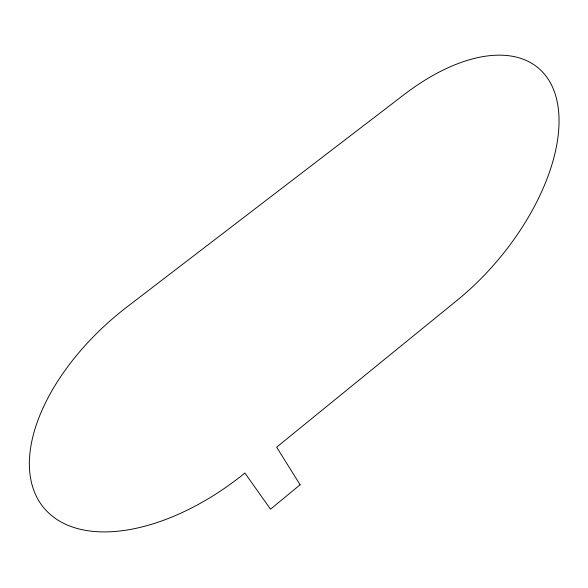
<?xml version="1.0" encoding="UTF-8"?>
<svg xmlns="http://www.w3.org/2000/svg" width="588" height="588" viewBox="0 0 588 588"><rect width="100%" height="100%" fill="white"/><g stroke="black" fill="none" stroke-linecap="round" stroke-linejoin="round"><path stroke-width="0.88" d="M300.13 484.777L270.517 509.186L244.887 473.024A180.046 101.673 -39.7 0 1 41.145 504.335A180.046 101.673 -39.7 0 1 127.126 306.84L404.184 94.543A172.174 92.632 -50 0 1 556.358 98.13A172.174 92.632 -50 0 1 457.295 300.167L276.639 447.181L300.13 484.777"/></g></svg>
